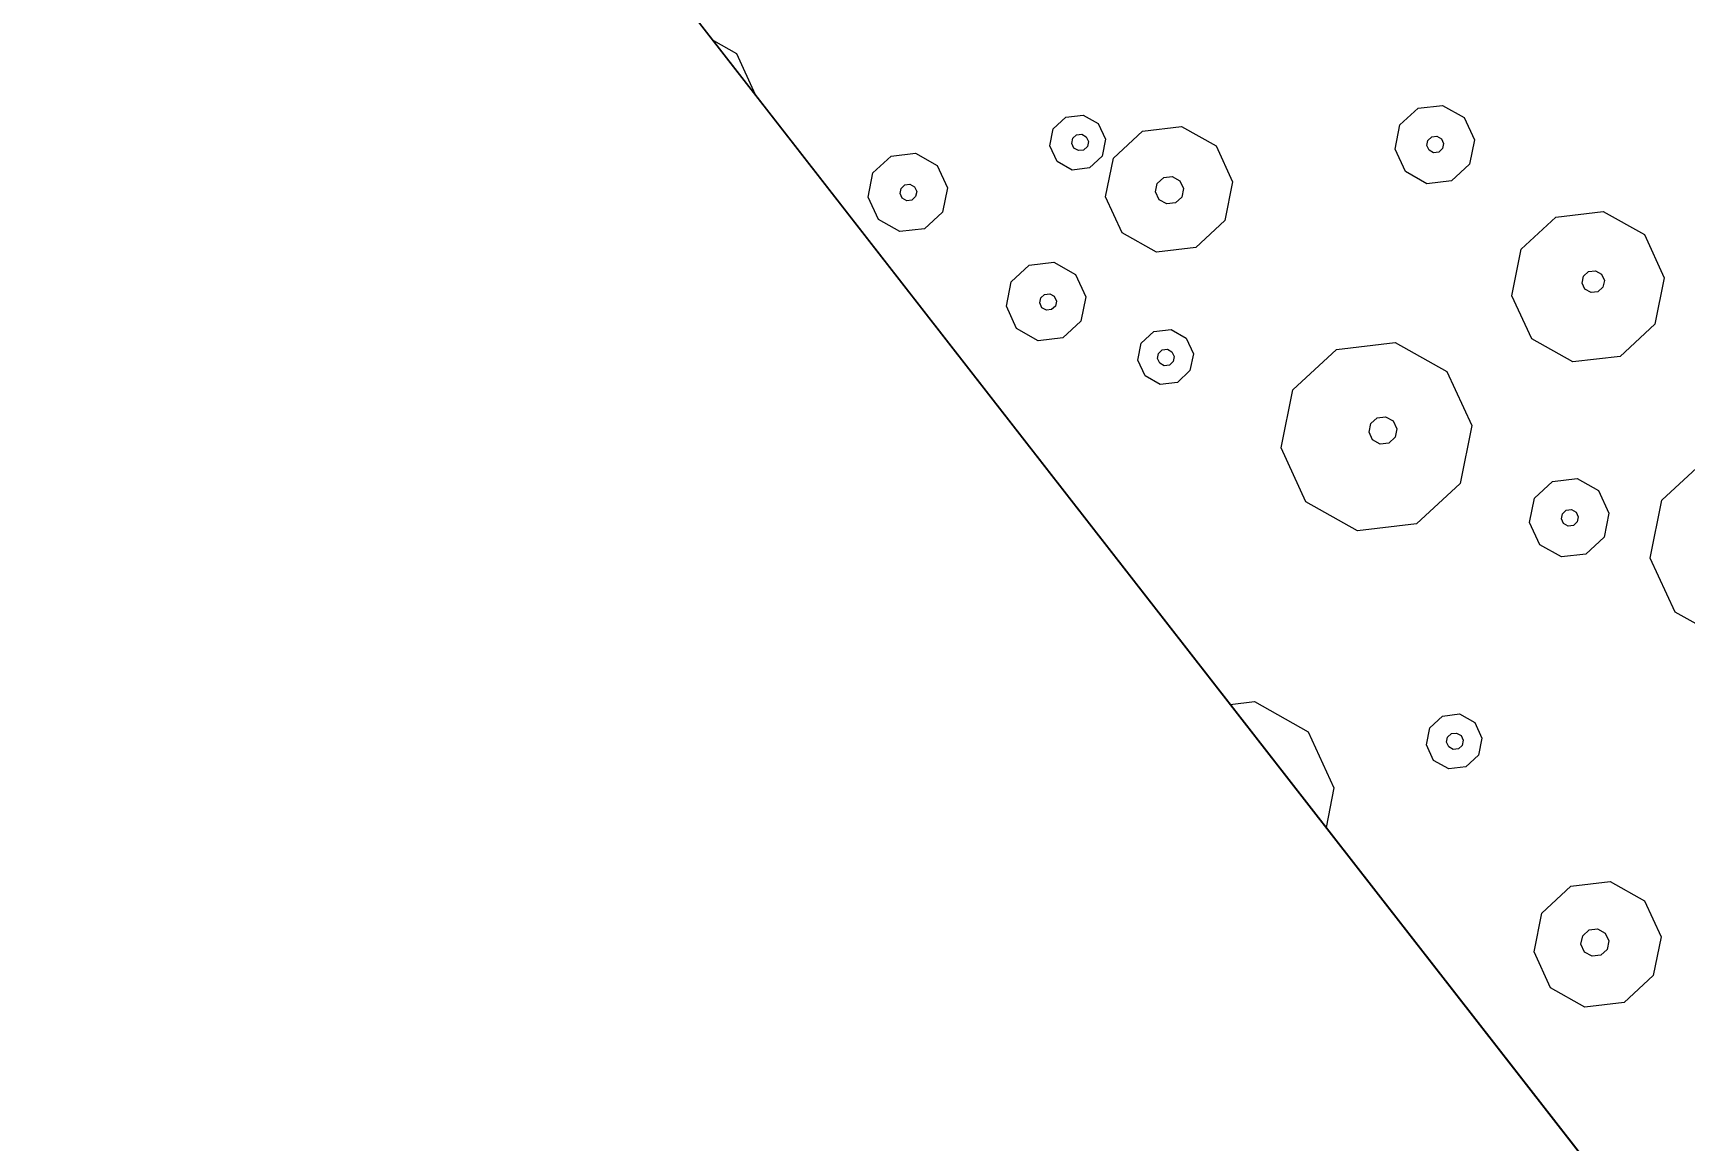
# Model space of a CAD drawing. Header units: metres. Extents: x -2858 to 512, y -1995 to 1252.
# Drawn here: x -950.568 to -947.26, y -864.477 to -862.258 of the extents above; entities that cross this region are included whole.
import ezdxf
from ezdxf.enums import TextEntityAlignment as Align

# ---------------------------------------------------------------- set-up
doc = ezdxf.new("R2010")
doc.units = ezdxf.units.M
for name, color, linetype in [('Calque commun', 7, 'Continuous'), ('Calque11', 7, 'Continuous'), ('Textes', 7, 'Continuous')]:
    doc.layers.add(name, color=color, linetype=linetype)
doc.styles.add('Arial17', font='arial.ttf', dxfattribs={"height": 0.253354})

# ---------------------------------------------------------------- blocks, each defined once
blk = doc.blocks.new('toitvillacinqbismi9')
at = {"layer": 'Calque commun', "color": 9, "linetype": 'Continuous', "lineweight": -2}
mesh = blk.add_polyface(dxfattribs=at)
corners = [(17.0215, 33.5933), (10.4215, 26.4286), (17.0215, 24.5933), (-2.569, 33.5933), (10.6215, 35.4286), (-2.569, 35.4286), (10.4215, 24.5933), (-8.969, 33.5933), (-8.9785, 24.5933), (-2.3861, 26.4286), (-2.3861, 24.5933), (10.6215, 33.5933), (17.8815, 39.3192), (17.8815, 45.9286), (8.8815, 45.9286), (8.8815, 39.3192)]
mesh.append_faces([[corners[k] for k in face] for face in [(12, 13, 14, 15)]], dxfattribs={"color": 9})
mesh.append_faces([[corners[k] for k in face] for face in [(3, 4, 5)]], dxfattribs={"vtx0": -1, "color": 9})
mesh.append_faces([[corners[k] for k in face] for face in [(0, 1, 2)]], dxfattribs={"vtx0": -1, "vtx1": -1, "color": 9})
mesh.append_faces([[corners[k] for k in face] for face in [(11, 3, 1)]], dxfattribs={"vtx0": -1, "vtx1": -1, "vtx2": -1, "color": 9})
mesh.append_faces([[corners[k] for k in face] for face in [(3, 9, 1)]], dxfattribs={"vtx0": -1, "vtx2": -1, "color": 9})
mesh.append_faces([[corners[k] for k in face] for face in [(7, 8, 9), (0, 11, 1), (3, 7, 9), (11, 4, 3)]], dxfattribs={"vtx1": -1, "vtx2": -1, "color": 9})
mesh.append_faces([[corners[k] for k in face] for face in [(1, 6, 2), (8, 10, 9)]], dxfattribs={"vtx2": -1, "color": 9})
blk = doc.blocks.new('geometrebondepartleger')
at = {"layer": 'Calque11', "color": 7, "linetype": 'Continuous', "lineweight": 9}
blk.add_line((150.3457, 147.4392, 79), (130.1803, 35.9078, 79), dxfattribs=at)
blk = doc.blocks.new('pattern')
at = {"layer": 'Calque commun', "color": 54, "linetype": 'Continuous', "lineweight": 9}
for p, q in [((67.8133, 70.2953), (67.8814, 70.3355)), ((67.8814, 70.3355), (67.9602, 70.328)), ((67.9602, 70.328), (68.0195, 70.2756)), ((67.7818, 70.2227), (67.8133, 70.2953)), ((68.0195, 70.2756), (68.0367, 70.1984)), ((67.8892, 70.2227), (67.9041, 70.2315)), ((67.9041, 70.2315), (67.9213, 70.2299)), ((67.9213, 70.2299), (67.9342, 70.2184)), ((67.799, 70.1455), (67.7818, 70.2227)), ((67.8823, 70.2069), (67.8892, 70.2227)), ((67.886, 70.19), (67.8823, 70.2069)), ((67.938, 70.2015), (67.9311, 70.1857)), ((67.9342, 70.2184), (67.938, 70.2015)), ((68.0367, 70.1984), (68.0052, 70.1258)), ((67.899, 70.1785), (67.886, 70.19)), ((67.9162, 70.1769), (67.899, 70.1785)), ((67.9311, 70.1857), (67.9162, 70.1769)), ((67.8583, 70.0931), (67.799, 70.1455)), ((68.0052, 70.1258), (67.9371, 70.0856)), ((67.9371, 70.0856), (67.8583, 70.0931)), ((67.2841, 69.9983), (67.3099, 69.8824)), ((67.3099, 69.8824), (67.2627, 69.7736)), ((67.2627, 69.7736), (67.1605, 69.7132)), ((67.7423, 69.731), (67.7561, 69.7628)), ((67.7561, 69.7628), (67.7859, 69.7804)), ((67.7859, 69.7804), (67.8203, 69.7771)), ((67.8203, 69.7771), (67.8463, 69.7542)), ((67.7498, 69.6972), (67.7423, 69.731)), ((67.7801, 69.7282), (67.7842, 69.7377)), ((67.7823, 69.718), (67.7801, 69.7282)), ((67.7842, 69.7377), (67.7932, 69.743)), ((67.7932, 69.743), (67.8035, 69.742)), ((67.8035, 69.742), (67.8113, 69.7351)), ((67.8113, 69.7351), (67.8135, 69.725)), ((67.8463, 69.7542), (67.8538, 69.7204)), ((67.1605, 69.7132), (67.0424, 69.7245)), ((67.7758, 69.6743), (67.7498, 69.6972)), ((67.7901, 69.7112), (67.7823, 69.718)), ((67.8005, 69.7102), (67.7901, 69.7112)), ((67.8094, 69.7155), (67.8005, 69.7102)), ((67.8135, 69.725), (67.8094, 69.7155)), ((67.8538, 69.7204), (67.84, 69.6886)), ((67.2507, 69.6517), (67.2933, 69.6768)), ((67.2933, 69.6768), (67.3425, 69.6721)), ((67.3425, 69.6721), (67.3796, 69.6394)), ((67.8102, 69.671), (67.7758, 69.6743)), ((67.84, 69.6886), (67.8102, 69.671)), ((67.231, 69.6063), (67.2507, 69.6517)), ((67.3796, 69.6394), (67.3903, 69.5912)), ((68.0278, 69.6084), (68.0973, 69.6495)), ((67.2418, 69.5581), (67.231, 69.6063)), ((67.2932, 69.6012), (67.2974, 69.6107)), ((67.2955, 69.5911), (67.2932, 69.6012)), ((67.2974, 69.6107), (67.3063, 69.616)), ((67.3063, 69.616), (67.3166, 69.615)), ((67.3166, 69.615), (67.3244, 69.6082)), ((67.3267, 69.598), (67.3225, 69.5885)), ((67.3244, 69.6082), (67.3267, 69.598)), ((67.9786, 69.495), (68.0278, 69.6084)), ((67.3033, 69.5842), (67.2955, 69.5911)), ((67.3136, 69.5832), (67.3033, 69.5842)), ((67.3225, 69.5885), (67.3136, 69.5832)), ((67.3903, 69.5912), (67.3707, 69.5458)), ((67.2789, 69.5254), (67.2418, 69.5581)), ((67.3707, 69.5458), (67.3281, 69.5207)), ((67.3281, 69.5207), (67.2789, 69.5254)), ((66.8258, 69.4197), (66.9075, 69.468)), ((66.9075, 69.468), (67.002, 69.459)), ((68.0055, 69.3744), (67.9786, 69.495)), ((67.002, 69.459), (67.0732, 69.3961)), ((66.788, 69.3326), (66.8258, 69.4197)), ((67.0732, 69.3961), (67.0938, 69.3035)), ((67.3033, 69.3298), (67.4055, 69.3901)), ((67.4055, 69.3901), (67.5236, 69.3789)), ((67.5236, 69.3789), (67.6126, 69.3003)), ((68.0418, 69.3423), (68.0055, 69.3744)), ((66.8086, 69.24), (66.788, 69.3326)), ((66.9042, 69.3213), (66.9097, 69.334)), ((66.9097, 69.334), (66.9217, 69.341)), ((66.9217, 69.341), (66.9354, 69.3397)), ((66.9354, 69.3397), (66.9458, 69.3305)), ((66.9072, 69.3077), (66.9042, 69.3213)), ((66.9176, 69.2986), (66.9072, 69.3077)), ((66.9314, 69.2973), (66.9176, 69.2986)), ((66.9433, 69.3043), (66.9314, 69.2973)), ((66.9488, 69.317), (66.9433, 69.3043)), ((66.9458, 69.3305), (66.9488, 69.317)), ((67.0938, 69.3035), (67.0561, 69.2164)), ((67.2561, 69.2209), (67.3033, 69.3298)), ((67.6126, 69.3003), (67.6384, 69.1845)), ((66.8798, 69.1771), (66.8086, 69.24)), ((67.0561, 69.2164), (66.9743, 69.1681)), ((67.2819, 69.1051), (67.2561, 69.2209)), ((67.4014, 69.2067), (67.4083, 69.2226)), ((67.4052, 69.1898), (67.4014, 69.2067)), ((67.4083, 69.2226), (67.4232, 69.2314)), ((67.4232, 69.2314), (67.4404, 69.2297)), ((67.4404, 69.2297), (67.4534, 69.2183)), ((67.4571, 69.2014), (67.4502, 69.1855)), ((67.4534, 69.2183), (67.4571, 69.2014)), ((66.9743, 69.1681), (66.8798, 69.1771)), ((67.4181, 69.1784), (67.4052, 69.1898)), ((67.4353, 69.1767), (67.4181, 69.1784)), ((67.4502, 69.1855), (67.4353, 69.1767)), ((67.6384, 69.1845), (67.5912, 69.0756)), ((67.3708, 69.0266), (67.2819, 69.1051)), ((67.5912, 69.0756), (67.489, 69.0153)), ((67.489, 69.0153), (67.3708, 69.0266)), ((66.8736, 68.9524), (66.9162, 68.9776)), ((66.9162, 68.9776), (66.9654, 68.9729)), ((66.9654, 68.9729), (67.0025, 68.9401)), ((66.854, 68.9071), (66.8736, 68.9524)), ((67.0025, 68.9401), (67.0133, 68.8919)), ((66.8647, 68.8588), (66.854, 68.9071)), ((66.9162, 68.9019), (66.9203, 68.9115)), ((66.9184, 68.8918), (66.9162, 68.9019)), ((66.9203, 68.9115), (66.9292, 68.9167)), ((66.9292, 68.9167), (66.9396, 68.9157)), ((66.9396, 68.9157), (66.9474, 68.9089)), ((66.9474, 68.9089), (66.9496, 68.8987)), ((66.9262, 68.8849), (66.9184, 68.8918)), ((66.9366, 68.8839), (66.9262, 68.8849)), ((66.9455, 68.8892), (66.9366, 68.8839)), ((66.9496, 68.8987), (66.9455, 68.8892)), ((67.0133, 68.8919), (66.9936, 68.8465)), ((66.9018, 68.8261), (66.8647, 68.8588)), ((66.9936, 68.8465), (66.951, 68.8214)), ((67.568, 68.8188), (67.5978, 68.8364)), ((67.5978, 68.8364), (67.6322, 68.8332)), ((66.951, 68.8214), (66.9018, 68.8261)), ((67.5542, 68.7871), (67.568, 68.8188)), ((67.6322, 68.8332), (67.6582, 68.8102)), ((67.6582, 68.8102), (67.6657, 68.7765)), ((67.5617, 68.7533), (67.5542, 68.7871)), ((67.5936, 68.7843), (67.5978, 68.7939)), ((67.5959, 68.7742), (67.5936, 68.7843)), ((67.6037, 68.7673), (67.5959, 68.7742)), ((67.5978, 68.7939), (67.6067, 68.7991)), ((67.6067, 68.7991), (67.6171, 68.7982)), ((67.623, 68.7716), (67.614, 68.7663)), ((67.6171, 68.7982), (67.6248, 68.7913)), ((67.6271, 68.7812), (67.623, 68.7716)), ((67.6248, 68.7913), (67.6271, 68.7812)), ((67.6657, 68.7765), (67.6519, 68.7447)), ((67.5877, 68.7304), (67.5617, 68.7533)), ((67.614, 68.7663), (67.6037, 68.7673)), ((67.6519, 68.7447), (67.6221, 68.7271)), ((67.6221, 68.7271), (67.5877, 68.7304)), ((67.2592, 68.6478), (67.3274, 68.688)), ((67.3274, 68.688), (67.4061, 68.6805)), ((67.4061, 68.6805), (67.4654, 68.6282)), ((67.2278, 68.5752), (67.2592, 68.6478)), ((67.4654, 68.6282), (67.4826, 68.5509)), ((67.627, 68.5822), (67.6695, 68.6073)), ((67.6695, 68.6073), (67.7188, 68.6026)), ((67.245, 68.498), (67.2278, 68.5752)), ((67.328, 68.5675), (67.3349, 68.5834)), ((67.3349, 68.5834), (67.3498, 68.5922)), ((67.3498, 68.5922), (67.367, 68.5906)), ((67.367, 68.5906), (67.38, 68.5791)), ((67.38, 68.5791), (67.3838, 68.5622)), ((67.6073, 68.5368), (67.627, 68.5822)), ((67.7188, 68.6026), (67.7558, 68.5699)), ((67.3318, 68.5506), (67.328, 68.5675)), ((67.3447, 68.5392), (67.3318, 68.5506)), ((67.362, 68.5375), (67.3447, 68.5392)), ((67.3769, 68.5463), (67.362, 68.5375)), ((67.3838, 68.5622), (67.3769, 68.5463)), ((67.4826, 68.5509), (67.4511, 68.4784)), ((67.6682, 68.5346), (67.6723, 68.5441)), ((67.6723, 68.5441), (67.6813, 68.5494)), ((67.6813, 68.5494), (67.6916, 68.5484)), ((67.6916, 68.5484), (67.6994, 68.5415)), ((67.6994, 68.5415), (67.7016, 68.5314)), ((67.7558, 68.5699), (67.7666, 68.5216)), ((67.618, 68.4885), (67.6073, 68.5368)), ((67.6705, 68.5245), (67.6682, 68.5346)), ((67.6782, 68.5176), (67.6705, 68.5245)), ((67.6886, 68.5166), (67.6782, 68.5176)), ((67.6975, 68.5219), (67.6886, 68.5166)), ((67.7016, 68.5314), (67.6975, 68.5219)), ((67.7666, 68.5216), (67.7469, 68.4763)), ((67.3043, 68.4456), (67.245, 68.498)), ((67.4511, 68.4784), (67.383, 68.4381)), ((67.6551, 68.4558), (67.618, 68.4885)), ((67.7469, 68.4763), (67.7043, 68.4511)), ((67.383, 68.4381), (67.3043, 68.4456)), ((67.7043, 68.4511), (67.6551, 68.4558)), ((67.3656, 68.4013), (67.3954, 68.4189)), ((67.3954, 68.4189), (67.4298, 68.4156)), ((67.4298, 68.4156), (67.4558, 68.3927)), ((67.3518, 68.3696), (67.3656, 68.4013)), ((67.3875, 68.3692), (67.3916, 68.3787)), ((67.3916, 68.3787), (67.4005, 68.384)), ((67.4005, 68.384), (67.4109, 68.383)), ((67.4109, 68.383), (67.4186, 68.3761)), ((67.4186, 68.3761), (67.4209, 68.366)), ((67.4558, 68.3927), (67.4633, 68.3589)), ((67.3593, 68.3358), (67.3518, 68.3696)), ((67.3897, 68.3591), (67.3875, 68.3692)), ((67.3975, 68.3522), (67.3897, 68.3591)), ((67.4078, 68.3512), (67.3975, 68.3522)), ((67.4168, 68.3565), (67.4078, 68.3512)), ((67.4209, 68.366), (67.4168, 68.3565)), ((67.4633, 68.3589), (67.4495, 68.3272)), ((67.3853, 68.3129), (67.3593, 68.3358)), ((67.4197, 68.3096), (67.3853, 68.3129)), ((67.4495, 68.3272), (67.4197, 68.3096)), ((67.6489, 68.2303), (67.6915, 68.2555)), ((67.6915, 68.2555), (67.7407, 68.2508)), ((67.7407, 68.2508), (67.7777, 68.218)), ((67.6292, 68.185), (67.6489, 68.2303)), ((67.7777, 68.218), (67.7885, 68.1698)), ((67.64, 68.1367), (67.6292, 68.185)), ((67.6914, 68.1798), (67.6955, 68.1894)), ((67.6937, 68.1697), (67.6914, 68.1798)), ((67.6955, 68.1894), (67.7045, 68.1946)), ((67.7045, 68.1946), (67.7148, 68.1936)), ((67.7148, 68.1936), (67.7226, 68.1868)), ((67.7249, 68.1766), (67.7207, 68.1671)), ((67.7226, 68.1868), (67.7249, 68.1766)), ((67.7015, 68.1628), (67.6937, 68.1697)), ((67.7118, 68.1618), (67.7015, 68.1628)), ((67.7207, 68.1671), (67.7118, 68.1618)), ((67.7885, 68.1698), (67.7688, 68.1244)), ((67.677, 68.104), (67.64, 68.1367)), ((67.7688, 68.1244), (67.7263, 68.0993)), ((67.7263, 68.0993), (67.677, 68.104)), ((67.7305, 67.7363), (67.7663, 67.8188)), ((67.742, 67.6845), (67.7305, 67.7363))]:
    blk.add_line(p, q, dxfattribs=at)
at = {"layer": 'Calque commun', "color": 7, "linetype": 'Continuous', "lineweight": 9}
mesh = blk.add_polyface(dxfattribs=at)
corners = [(70.8497, 113.5412), (53.8349, 19.1692), (74.7282, 106.3237), (76.0435, 113.5984), (74.769, 106.1763), (58.8077, 18.2701), (114.1703, 105.207), (114.1703, 98.5387)]
mesh.append_faces([[corners[k] for k in face] for face in [(3, 4, 6)]], dxfattribs={"vtx0": -1, "vtx1": -1, "color": 7})
mesh.append_faces([[corners[k] for k in face] for face in [(3, 2, 4)]], dxfattribs={"vtx0": -1, "vtx2": -1, "color": 7})
mesh.append_faces([[corners[k] for k in face] for face in [(5, 2, 1)]], dxfattribs={"vtx1": -1, "color": 7})
mesh.append_faces([[corners[k] for k in face] for face in [(0, 1, 2), (3, 0, 2)]], dxfattribs={"vtx1": -1, "vtx2": -1, "color": 7})
mesh.append_faces([[corners[k] for k in face] for face in [(4, 7, 6)]], dxfattribs={"vtx2": -1, "color": 7})

msp = doc.modelspace()

# ---------------------------------------------------------------- block references
at = {"layer": 'Calque commun', "color": 0, "linetype": 'ByBlock', "lineweight": -2, "rotation": 228.1617603435354}
for name, p in [('geometrebondepartleger', (-916.0371, -706.7784)), ('pattern', (-954.4467, -766.6559))]:
    msp.add_blockref(name, p, dxfattribs=at)
at = {"layer": 'Calque commun', "color": 0, "linetype": 'ByBlock', "lineweight": 9, "rotation": 217.7683001003761}
msp.add_blockref('toitvillacinqbismi9', (-949.5935, -816.3166), dxfattribs=at)

# ---------------------------------------------------------------- texts
at = {"layer": 'Textes', "color": 5, "linetype": 'ByBlock', "lineweight": -2, "style": 'Arial17'}
msp.add_text('132.75-126.50=6.25  6.25:2=3.125 3.125<4.62', height=0.253354, rotation=227.4934, dxfattribs=at).set_placement((-943.9321, -862.7088), align=Align.BOTTOM_LEFT)

doc.saveas('drawing.dxf')
